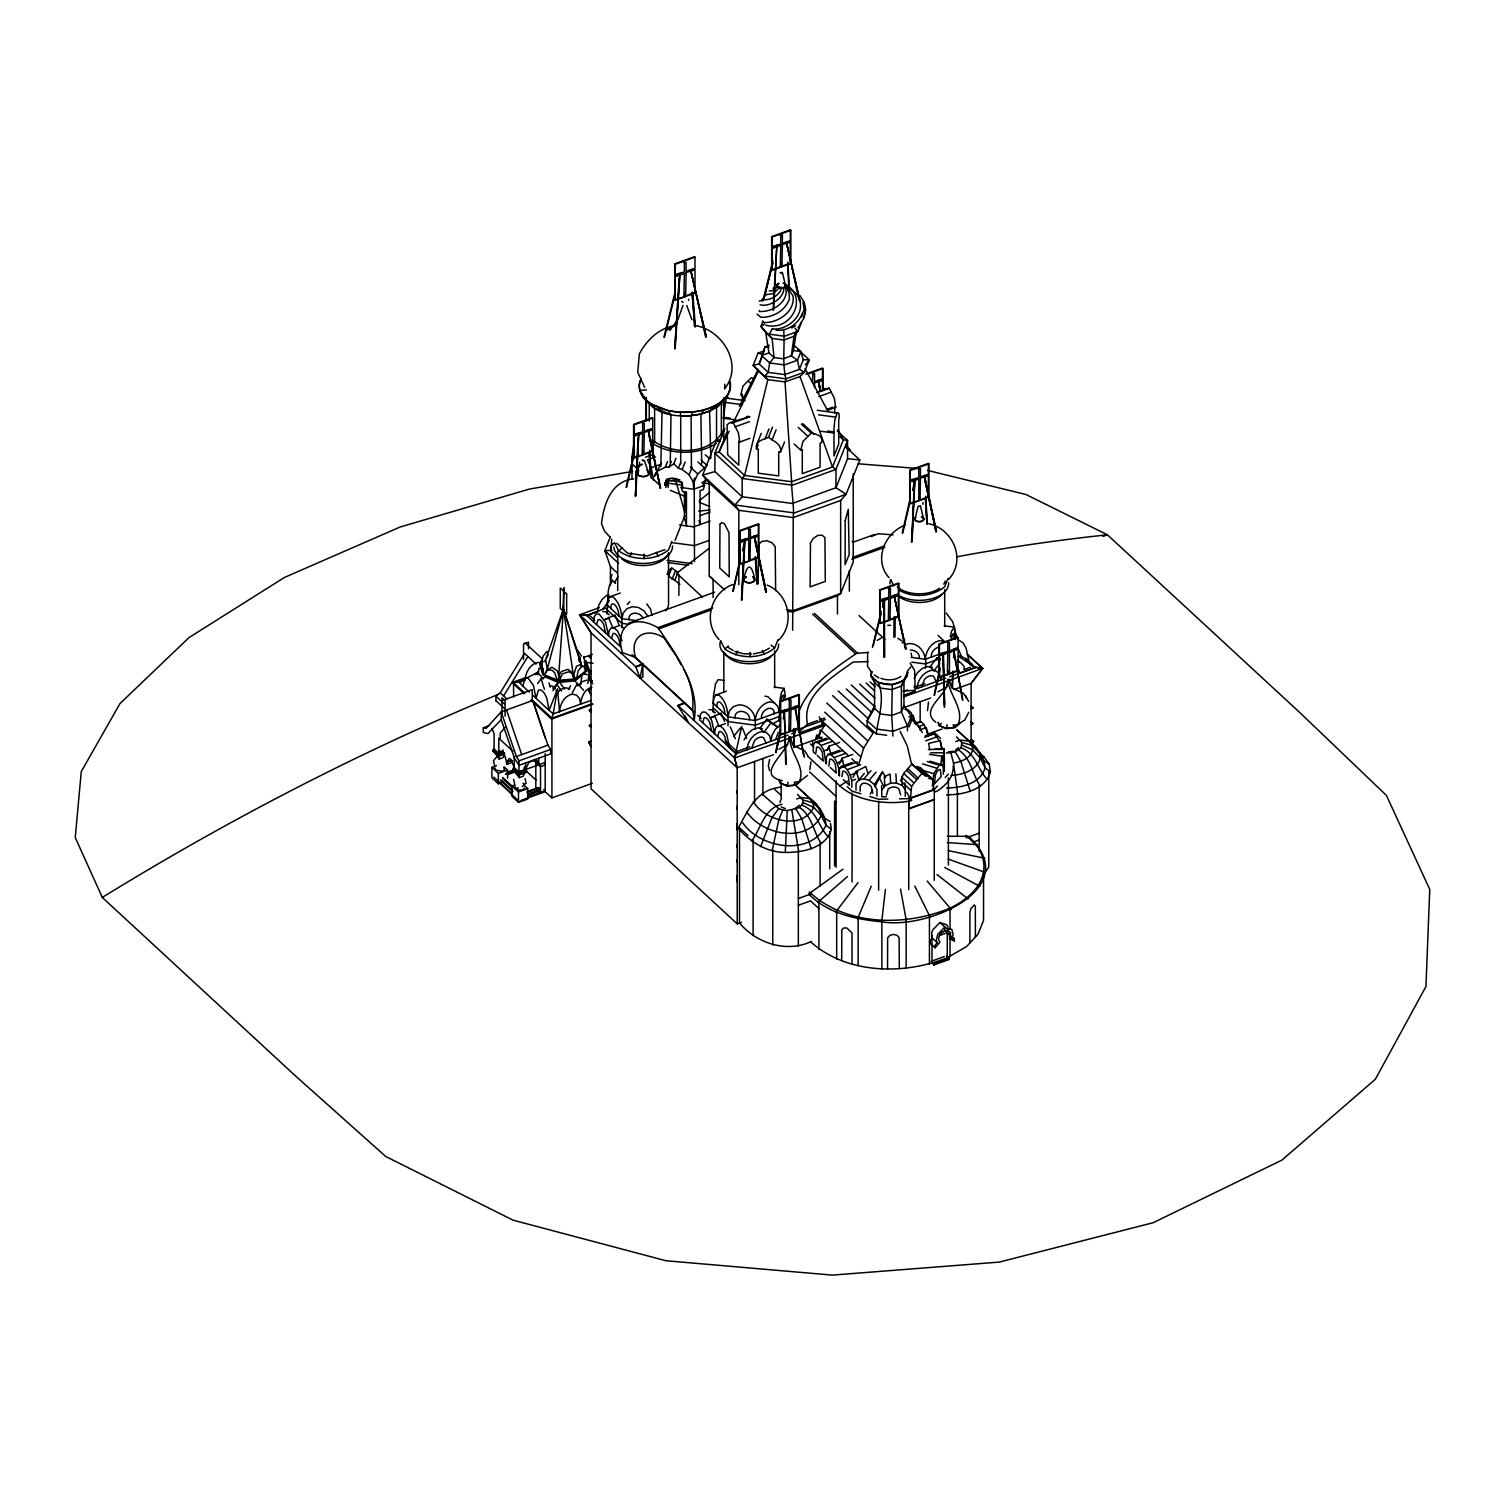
<?xml version="1.0" encoding="UTF-8"?>
<svg xmlns="http://www.w3.org/2000/svg" width="1505" height="1505" viewBox="0 0 1505 1505"><rect width="100%" height="100%" fill="white"/><g stroke="black" fill="none" stroke-linecap="round" stroke-linejoin="round"><path stroke-width="1.5" d="M944.162 757.824L944.181 748.681L935.132 748.719M826.358 763.882L826.377 757.166L827.976 754.475L839.47 750.318M839.433 775.978L839.451 769.243L841.05 766.553L852.564 762.395M894.083 637.273L894.158 616.975M894.572 637.33L894.647 617.031M894.704 596.732L894.534 594.889M894.704 637.029L894.779 616.73M932.366 786.156L933.796 773.702L939.214 765.198L941.942 764.841L943.353 767.494L943.372 774.21M855.988 790.069L856.025 783.334L864.359 773.401M881.591 785.516L881.836 796.841L886.464 796.747M617.426 557.49L610.955 551.507L611.011 546.955L612.309 544.02L614.586 543.286M610.955 551.507L611.745 539.204M759.273 310.688L759.254 311.441C772.422 312.494 789.975 301.64 785.403 286.627L784.989 283.975L793.022 295.902C795.28 311.667 778.217 323.048 763.919 322.503L762.339 321.223M749.998 438.312L739.783 442L738.391 432.838L733.255 422.755L758.482 371.001L753.158 365.339L758.05 353.073L764.201 350.853M803.538 754.983L795.242 706.259M827.543 410.338L835.708 407.385L834.334 398.223L829.199 388.139L817.027 392.297M962.448 699.957L953.737 648.994M793.568 744.975L794.226 728.552M793.888 747.364L794.565 728.909M793.944 747.082L794.64 728.627M952.063 687.729L952.74 671.286M952.477 687.804L953.135 671.362M953.587 657.817L953.85 650.894L948.997 652.022M579.218 661.353L579.707 656.82L581.607 666.169M607.023 613.889L608.227 591.258L609.487 585.445L612.14 581.419M635.317 496.142L638.647 435.397L635.787 496.18M635.449 495.954L638.064 437.692M713.144 712.072L713.445 696.42L715.59 683.609L718.261 679.602L724.262 680.411M741.514 599.987L744.749 541.574L742.003 600.025M741.664 599.799L744.166 543.869M779.044 720.857L780.23 698.226L781.509 692.394L784.161 688.387L785.347 696.194L783.992 699.58A7.45 1.373 -82.4 0 0 783.183 695.047A7.45 1.373 -82.4 0 0 781.189 700.916M911.466 541.856L914.795 481.111L912.086 541.706M911.955 541.894L914.325 481.073M773.119 310.049L776.731 247.403L773.608 310.086M724.846 384.189L724.601 388.779C744.147 364.323 722.099 329.144 694.031 325.343M871.15 671.324L870.925 675.5C878.055 687.559 899.539 687.484 907.346 676.159L907.571 671.964M781.02 787.19C756.093 789.485 748.418 810.085 738.127 828.22C750.261 841.935 766.478 852.376 785.29 852.451L787.266 810.574L799.682 807.527L803.124 802.616L802.711 799.945L797.5 794.339M674.692 348.709L679.771 275.885L675.218 348.746M674.88 348.502L679.112 278.199M694.501 561.685L694.219 481.732L697.774 473.962L707.068 465.497L701.18 460.06M780.493 452.083C782.092 444.201 773.457 441.097 768.491 437.278C763.355 439.516 754.682 441.247 756.488 448.885L758.275 449.13L758.275 473.172L778.725 475.9L778.725 451.857L780.493 452.083L784.557 441.924M692.563 710.059C696.157 679.037 674.052 652.455 658.343 627.999C635.129 614.059 614.416 623.973 622.317 652.587L635.674 657.497L692.563 710.059L694.351 719.145L692.921 719.653M694.351 719.145C697.041 701.988 692.3 684.756 684.004 669.781M558.562 677.363L563.434 609.168L579.67 658.249M637.932 469.297L639.399 464.65L641.638 464.537M904.279 695.103L915.172 691.171L914.626 670.477L910.149 663.065M563.359 609.807L563.434 605.499M563.698 610.409L563.19 615.037L563.942 587.721L563.942 594.513M940.832 764.916L941.791 756.187L929.488 754.4M580.761 684.813L581.777 676.008M587.815 683.515L588.812 674.71L584.297 674.108M842.969 869.213L808.712 893.97C827.505 913.479 855.705 919.386 881.704 921.775L885.41 889.436M541.405 663.667L543.079 656.161L546.823 651.609L548.591 651.684M576.603 678.172L578.259 670.647L582.021 666.094L583.789 666.169L585.464 671.004L576.603 678.172L573.085 676.723L576.528 666.245L580.272 664.721L581.494 666.47M596.469 624.5L598.087 619.703A7.882 3.405 70.2 0 1 603.844 625.027L605.462 632.815M611.444 638.346L613.062 633.549A7.882 3.405 70.2 0 1 618.818 638.873L620.436 646.661L586.781 615.564L579.576 614.623L591.032 632.74L737.205 767.795L737.205 923.863L741.532 922.302M703.249 485.795L705.582 478.966M702.572 722.588L704.19 717.791A7.882 3.405 70.2 0 1 709.946 723.115L711.583 730.903M717.546 736.434L719.164 731.637A7.882 3.405 70.2 0 1 724.94 736.961L726.558 744.749M683.007 305.421L677.946 319.436L669.763 330.197L672.246 327.018L667.035 329.84L675.181 325.419M529.365 692.15L522.781 686.054L525.264 677.927L527.898 677.796L533.485 685.528L535.968 698.245L538.433 690.118L541.085 689.986L544.02 692.695L546.654 697.699L549.137 710.416L532.657 695.197M907.477 730.847L907.477 725.993L901.382 711.94L903.959 705.525L903.959 679.658L907.703 672.171L904.486 680.222L892.333 684.606L891.713 715.439L892.935 736.096M607.023 604.991L607.775 599.686L609.826 596.808L620.305 593.026M713.144 703.155L713.878 697.869L715.928 694.99L726.407 691.209M593.478 621.753L594.212 616.655L596.3 613.927L599.291 614.134L605.631 622.562L608.453 635.58L609.205 630.482L611.275 627.773L614.285 627.961L617.614 631.047L621.998 640.773M666.47 479.455L664.664 485.363L667.242 478.929L669.537 479.23L665.661 487.545M788.695 740.836L789.316 736.66L790.031 737.318C788.94 752.82 806.003 766.12 799.418 781.49L794.264 782.299L795.11 784.632M948.206 679.263L946.589 687.051L937.916 691.849M763.073 321.167L760.947 326.472L765.688 332.549L768.98 352.904L774.022 357.55L783.258 358.792L791.31 355.876L793.455 350.533L796.427 331.646M785.403 286.627L783.86 287.681C784.312 299.269 767.983 307.453 760.063 304.762M563.566 590.468L563.434 613.739M751.729 748.192L754.325 740.968A7.882 5.456 -47.3 0 1 763.543 737.638L766.139 743M775.696 739.557L778.292 732.314M921.794 686.844L924.371 679.62A7.882 5.456 -47.3 0 1 933.608 676.291L936.185 681.652M559.521 711.79C559.954 704.133 564.375 695.743 572.427 694.144L576.66 695.197L579.576 698.772L580.629 704.171C581.099 697.191 584.692 689.102 591.954 687.089M537.812 674.748L538.941 668.164L543.474 668.991M591.164 700.371L553.125 713.934L557.527 689.196L559.521 711.62M634.245 441.003L632.1 456.147L631.987 479.305M593.271 613.175L597.617 611.594L598.689 605.386L602 599.554L606.816 595.246M736.02 419.951L723.341 418.258L726.106 398.11L745.125 400.631M746.95 749.923C747.477 741.589 753.14 733.368 761.605 731.637L766.402 732.484L769.732 735.926L770.917 741.269L772.103 735.061L775.432 729.229L780.23 724.921M820.883 431.258L833.563 432.951L834.767 420.158L837.156 412.991C839.941 411.26 839.339 418.522 838.699 420.121L838.699 444.163L833.977 455.959L833.977 431.916L827.637 431.07M867.633 652.323L867.501 666.169L870.548 670.816M945.761 678.191L916.997 688.575C917.523 680.222 923.186 672.02 931.651 670.289L936.467 671.136L939.778 674.56M941.773 675.783L940.982 679.921L940.173 676.347M688.556 300.248L688.744 299.288M922.979 504.363L922.979 502.407M730.094 381.574C732.991 401.779 708.291 410.338 692.187 411.975L691.435 415.756L680.712 416.001L680.241 412.238L668.596 410.733L647.376 402.399C641.45 396.267 636.239 386.823 641.375 378.658M773.42 754.72L737.205 767.795L734.609 757.937L741.739 726.369M640.039 678.002L642.861 664.138L635.825 666.677L640.039 678.002L642.861 676.893L642.861 664.138M492.022 728.326L494.11 733.706L494.11 748.982L498.832 753.347L499.284 751.202L502.219 751.352L505.172 756.62L506.997 764.408L510.741 763.054L511.963 760.646L507.43 761.285L511.963 760.646M502.595 751.992L503.046 749.847M507.43 761.285L509.123 758.426L510.835 759.291L514.221 767.55L518.943 771.914L545.167 762.471M561.516 618.179L563.434 609.168L581.871 666.903M559.484 680.373L562.306 673.92L568.664 671.794L571.693 673.017L574.515 678.924L559.484 680.373L559.503 674.409L561.591 671.456L567.968 669.33L573.066 673.111L574.515 678.924M775.602 752.425L780.493 729.643M775.997 752.538L780.343 732.258M783.24 718.75L784.914 709.984M776.072 752.274L780.418 732.013M934.097 695.159L939.967 667.881M944.632 706.993L943.409 652.718M934.511 695.272L939.891 670.252M950.295 636.954L951.555 631.141L954.226 627.134L955.412 639.606M545.243 661.654L545.6 660.112L547.519 669.48M583.62 657.948L583.959 656.406L586.009 669.612L584.749 665.285M638.496 435.66L638.91 432.932M745.031 539.11L742.529 550.849M915.078 478.646L912.576 490.385M523.853 767.964L526.675 772.103L518.661 775L518.868 771.858L525.49 769.469L528.895 762.301L535.46 759.931L537.868 761.605L540.54 766.572L540.54 793.323L537.398 790.407M626.08 487.3L634.527 451.03M626.55 487.432L634.489 453.4M732.709 591.239L739.613 561.722M733.18 591.352L739.933 562.099M902.248 533.015L910.036 499.265M902.718 533.127L910.13 501.372M915.002 519.187L918.069 506.338L920.345 505.943M872.411 647.489L881.215 611.406M882.72 604.916L883.962 600.119L884.432 657.309M884.3 600.495L884.583 598.482M873.295 645.589L881.14 613.739M882.645 607.249L883.83 600.401M663.95 337.214L675.143 291.914M664.457 337.327L675.105 294.284M680.053 273.402L679.244 275.848M776.994 245.108L776.241 247.347M938.142 722.456L939.139 725.73L946.231 728.608L947.153 724.808M762.809 301L772.93 260.647M763.844 298.893L772.705 263.262M763.994 298.63L772.855 262.999M820.15 729.887L820.15 734.139L815.616 739.501L816.745 734.967M832.51 695.536L873.088 733.029L863.644 748.098L858.508 765.048L851.755 758.802M803.783 317.499L805.777 309.955L804.234 302.298L799.87 295.507M546.447 672.133L563.434 609.168L573.537 676.102M684.436 491.984L684.436 517.72L686.449 525.885L686.449 492.003L682.63 491.495L681.257 487.564L682.461 483.218M779.101 779.816L780.004 783.108L787.021 786.043L788.074 782.224M701.876 482.39L704.585 485.306L703.381 489.482L700.07 490.686L700.07 524.568L699.035 520.485M900.517 780.794L903.696 773.457L911.898 764.013L925.443 775.827C933.232 774.906 934.473 784.462 933.288 790.125M910.525 798.346L911.597 786.306L921.907 773.25L911.898 764.013M530.964 700.032L551.582 719.07L553.558 712.411M772.14 850.682L778.8 819.924L782.75 809.972L787.266 810.574M778.574 283.316L776.636 285.743L777.445 287.022L783.86 287.681M801.638 316.915L804.009 309.372L803.2 301.79M939.816 935.414L947.36 932.686L948.282 929.977M935.075 947.811L939.967 942.13L938.781 940.268C937.634 934.925 943.033 930.184 948.131 930.617L950.709 933.006L949.467 938.706L954.358 940.87L954.358 938.33L952.251 937.201L953.173 934.511L951.706 929.338L946.363 928.209L939.816 922.565L932.837 929.864L931.614 933.044L932.291 938.142L937.182 942.657L935.075 945.272L935.075 947.811L930.184 943.296L930.184 940.757L932.291 938.142M798.647 712.317C808.279 685.622 834.297 668.747 856.627 653.264L868.592 652.418M779.947 802.504L781.208 798.91L781.208 783.146M545.055 661.335L563.434 609.168L563.923 613.777M684.154 702.779L677.796 705.469L734.609 757.937L736.961 751.39M875.045 786.532L882.476 771.783L885.674 777.615M809.822 769.657L810.95 761.756M684.794 515.707L675.049 540.427M769.601 759.479L768.359 765.669L769.525 770.485M928.491 702.082L927.494 710.68M557.527 689.196L549.137 710.247L553.125 713.934M610.409 536.739L604.86 550.661L610.447 566.595L610.447 585.539M642.052 460.267L644.234 460.944L643.105 459.89M638.101 471.065L637.048 473.718L639.55 476.031L644.159 476.652L648.166 475.204L649.238 472.532L646.736 470.218M552.918 690.663L559.089 681.502M611.989 574.647L610.447 578.522L615.564 583.244M655.785 472.89L654.28 476.634L661.391 463.22M658.381 470.726L665.285 467.208L667.543 461.584M665.285 467.208L669.067 467.02L671.305 461.395M669.067 467.02L673.732 463.822L675.971 458.197M681.257 487.564L693.73 489.238L693.184 481.826L689.083 474.809L682.179 469.466L678.398 468.262L680.636 462.637M682.179 469.466L685.17 461.96M689.083 474.809L692.074 467.303M693.184 481.826L694.67 478.082M671.851 541.518L668.502 549.871C654.543 561.177 633.285 561.139 618.781 550.886L614.435 542.665M780.136 272.461L781.264 273.515L781.791 272.179M723.341 418.258L723.736 417.224M720.65 439.272L716.342 440.815L702.609 475.129L709.231 482.955L738.823 510.308L793.267 517.57L840.655 500.469L846.092 494.261L859.825 459.947L846.205 447.38M724.808 428.474L714.894 453.287L714.894 471.573L742.172 496.763L792.326 503.46L835.971 487.714L847.56 458.743L847.56 440.476L837.326 431.032M667.072 574.459L668.69 570.451L671.794 568.062L678.002 572.276L674.804 580.309L679.884 584.297M671.794 568.062L668.577 576.095L674.804 580.309M726.595 433.083L719.089 451.857L714.894 453.287L742.172 478.496L792.326 485.174L835.971 469.428L847.56 440.476L843.364 439.855L839.959 436.713M726.896 433.402L723.736 441.266L723.717 397.809M672.02 579.406L675.237 571.392M762.245 356.29L759.16 363.984L753.158 365.339L767.832 379.636L785.027 381.931L799.983 376.532L804.385 372.168L809.295 359.902L797.744 349.254M796.07 331.251L794.038 336.33L791.31 355.876L797.481 360.241L799.437 369.365L804.385 372.168L785.911 378.827L764.691 376.005L768.227 372.375L769.619 362.931L774.022 357.55L772.084 338.456L760.947 326.472L764.634 324.102M757.203 443.486L761.267 433.308M756.488 448.885L758.125 444.822M764.954 439.046L769.017 428.869M768.491 437.278L772.554 427.1M794.433 345.661L800.923 351.643L803.294 359.733L799.437 369.365L784.914 374.595L768.227 372.375L759.16 363.984L764.954 346.846L769.281 345.285M772.046 440.006L776.11 429.828M833.563 432.951L833.977 431.916M720.538 640.848L724.883 649.05C739.407 659.322 760.665 659.359 774.624 648.053L777.953 639.681M755.171 720.556L779.082 711.865M904.486 680.222L901.382 686.073L891.713 689.572L880.576 688.086L874.537 682.499L870.774 675.726L872.392 671.7M785.29 852.451C802.485 852.488 825.888 848.369 831.362 829.33L830.478 823.498M903.094 681.803L901.382 686.073L901.382 711.94L891.713 715.439L880.576 713.953L874.537 708.366L874.537 682.499M948.018 578.428L944.67 586.8C931.934 596.996 912.425 598.407 898.56 589.753M903.959 705.525L911.334 716.342L907.477 725.993L892.935 731.242L876.23 729.003L867.143 720.613L874.668 705.544M909.02 726.99L911.334 721.196L911.334 716.342M968.712 712.26L964.78 720.067L956.522 724.996L953.154 724.902L953.982 727.235M946.306 753.121L955.224 751.842L961.112 747.778L961.751 742.492L956.54 736.886M946.57 794.885C963.162 794.809 985.248 790.069 990.384 771.877L989.218 764.107L983.95 756.94L973.754 747.515M881.704 921.775C925.575 930.015 1025.375 888.571 968.543 836.31L947.398 836.272M723.717 429.282C712.204 455.3 672.02 455.733 651.928 439.761M857.624 918.652L871.245 886.182M523.853 769.507L526.675 772.103L524.812 772.629L523.27 776.166L519.263 777.615L513.036 769.808L514.221 767.55L514.221 756.639M827.129 750.073L828.879 746.254L839.639 742.36M839.339 764.089L841.953 758.332L852.714 754.457M664.984 483.199C668.333 473.83 683.101 478.722 682.8 487.77M703.644 409.924L701.706 413.913C681.934 418.202 654.355 416.96 644.309 396.511M729.191 431.126L719.089 451.857L744.636 475.467L791.611 481.732L832.51 466.983L843.364 439.855L837.89 429.678M629.654 556.737L631.573 552.805M735.757 654.92L737.695 650.988M781.622 288.151C778.894 296.109 769.77 300.774 761.737 299.646L762.753 299.194M634.508 452.347L632.288 456.749L631.987 463.803L638.76 470.068L638.007 473.116L635.938 471.197L635.938 475.731M506.997 764.408L508.22 762M739.369 406.256L758.257 369.289M802.391 313.172C798.572 323.707 787.435 331.57 776.129 330.178M666.207 485.551L669.537 479.23M852.996 777.37L856.232 771.35L865.789 766.534L867.727 772.705M568.495 689.535L570.583 685.753M572.182 692.958L577.393 683.496L574.929 681.219M614.51 582.83L617.803 576.848M760.571 846.675L771.99 817.554L778.762 808.599L782.75 809.972M777.05 284.389L776.731 286.364L778.838 286.477M602.771 609.168L609.299 600.457M744.053 739.933L747.383 734.101L752.18 729.793L757.523 727.874L762.32 728.702M914.099 678.586L917.429 672.754L922.245 668.446L927.569 666.508L932.385 667.355M772.535 328.523L769.281 334.166L784.613 336.217L797.951 331.401L801.488 322.559L797.932 327.808M826.395 738.221L814.882 742.379L813.302 745.088L813.264 751.804L815.729 754.08L816.651 747.232A7.243 3.123 70.2 0 1 822.313 752.462L823.235 761.022L817.234 755.454M546.597 657.61L548.366 654.637M874.537 708.366L867.143 720.613L867.143 725.466L876.23 733.857L886.671 735.249M958.29 724.093C964.404 708.949 948.395 693.523 947.981 679.809C949.26 694.99 918.389 708.987 935.79 722.231M495.935 700.897L495.935 696.194L500.243 692.827L524.568 653.433M503.592 695.912L527.898 656.537M800.397 323.763L804.103 317.837L805.307 310.275L803.35 302.731M815.616 739.501L824.533 725.448L821.617 722.739M876.456 781.245L882.476 771.783M870.229 794.094L872.637 790.313M939.873 725.354L941.208 723.303M713.803 406.256L710.849 410.62L701.706 413.913L691.115 415.625L691.435 468.055M823.047 390.19L824.044 388.723L827.261 388.61M985.154 872.279L988.766 867.125L988.766 771.802M881.874 790.087L884.865 785.873L890.659 783.146L896.434 783.033L902.21 785.516L905.22 789.617L905.258 796.371M537.605 683.609L541.123 678.68L545.055 677.25M948.507 579.519C966.624 560.387 953.267 528.801 928.717 523.74M779.026 749.245L787.698 744.448M835.821 912.03L857.982 882.645M766.835 719.221L759.912 728.288L764.013 732.07L770.917 723.002L777.84 727.066L766.835 719.221L770.917 723.002M940.343 659.905L936.881 657.873L929.977 666.941L934.059 670.703L939.59 663.46M722.005 401.214L718.205 406.087L710.849 410.62L700.879 413.875L701.706 463.916M778.236 640.566C795.505 624.218 789.09 593.892 767.155 585.106M907.195 671.456L910.732 666.922M805.288 364.925L809.295 359.902L803.294 359.733M710.849 458.329L709.551 410.752L718.205 406.087L727.686 395.119M733.575 736.491L740.366 728.044M807.47 775.527L799.418 781.49M779.27 287.925L773.119 293.626L765.142 294.829L766.591 294.359M496.913 756.582L493.471 760.74L494.543 765.462M751.71 840.787C761.191 828.427 763.957 808.204 782.017 804.291M547.801 669.744L552.015 667.204L557.264 670.891L559.597 678.021L557.095 680.053L544.678 674.936L547.011 669.725L552.26 670.365L554.743 672.923L557.095 680.053M858.697 779.947L863.889 778.838L870.943 770.654M863.889 778.838L869.062 780.324L876.117 772.14M876.964 796.107L876.926 789.354L874.236 784.406L879.898 777.859M552.937 688.481L557.565 683.251M627.265 604.54L629.805 601.68M902.172 642.88L904.693 640.02M505.247 727.385L500.168 733.086L500.168 739.501L512.885 751.258M744.091 397.772L740.799 394.743L743.019 386.051L751.24 377.755L754.325 378.884M800.754 450.127L802.974 441.435L811.195 433.139C816.162 434.117 823.498 435.641 821.636 442.602L820.093 443.166L820.093 467.19L802.297 473.623L802.297 449.581L800.754 450.127L794.189 444.069M899.463 798.816L908.719 798.628L934.266 789.429L937.408 786.005M945.253 777.483L948.395 774.078M723.284 400.631L716.531 406.444L716.531 440.175M592.274 783.334L551.921 797.895L551.921 718.205L532.751 700.502L501.184 711.884L501.184 719.691L487.921 733.612L483.293 732.484L483.293 727.78L489.595 725.504M653.019 457.614L653.019 443.787L654.619 442.244L654.619 407.893L651.928 405.409M556.587 693.542L560.801 689.441L565.504 687.747L569.737 688.801M577.675 685.923L581.908 681.84L586.593 680.147M819.153 716.869L823.856 724.112L799.889 732.747L799.005 731.919L807.489 724.225L817.384 720.65M777.445 287.022L771.971 290.954L769.243 290.879M773.758 723.303L779.703 719.86M618.781 550.886L622.261 547.782M724.883 649.05L728.364 645.965M535.498 674.729L538.677 671.888L518.774 682.085L522.762 686.017M524.624 788.093L522.63 789.862L519.018 790.125L515.895 788.714L515.086 786.475M817.798 902.36L847.522 876.55M522.254 786.588L526.11 783.24L525.057 778.499M959.72 723.66L954.753 727.743L946.231 728.608M955.487 750.054L958.403 747.646M699.129 500.902L709.833 492.229M543.361 661.353L539.749 664.269L542.816 674.861L557.96 681.088L576.302 679.319L587.119 670.572L584.655 662.106M584.768 672.998L575.042 680.881L558.505 682.48L544.866 676.855L543.757 673.036M492.925 751.221L498.87 756.168L492.925 751.221L494.11 748.982M800.641 781.208L795.562 785.253L787.021 786.043M794.866 808.749L799.343 805.194M709.212 548.29L676.686 573.273L702.496 597.128M788.15 611.387L792.627 611.971L837.457 595.792L840.655 593.497L853.222 562.061L853.222 473.699M680.712 416.001L680.712 463.69M807.752 756.244L839.884 785.911L847.447 781.076M774.699 287.399L773.024 288.113L775.357 288.113M940.738 932.46L947.285 930.109L947.285 957.763L966.643 946.495L978.062 934.097L983.536 920.402L983.536 874.085M716.361 443.411C697.718 455.263 671.907 455.131 653.019 443.787M871.226 536.533L878.299 533.748L893.029 534.839M534.802 674.221L538.677 671.888M791.724 327.996L795.656 325.663M608.453 617.313L612.78 627.867L619.308 625.516L614.999 614.962L604.126 619.891L608.49 618.31M724.563 721.478L721.102 713.05L710.247 717.979L714.593 716.399M746.16 576.622L743.489 580.027C745.727 583.808 752.481 583.789 754.927 580.234L752.632 576.735M732.897 584.504C710.736 592.462 702.534 622.054 719.051 639.512M769.525 648.109L762.452 651.947L753.365 653.941M890.603 625.327L887.818 625.271M877.17 640.34L881.384 638.045M905.088 525.132C884.677 532.883 873.163 560.142 889.041 577.657M642.202 664.006L635.994 666.903L579.557 614.68M794.941 708.065L804.347 757.26M953.436 650.818L962.843 699.994M894.534 596.544L889.982 597.88M795.167 707.971L790.501 709.288M586.781 615.564L607.606 607.38M894.215 596.676L906.048 648.787M746.518 416.697L747.966 416.151M694.52 256.715L674.767 263.845L674.767 299.758L685.114 296.636M683.891 262.604L686.111 262.416L686.111 271.314L693.598 268.624L693.598 270.336L685.64 272.593M782.393 235.232L780.286 235.401L782.393 235.232L782.393 243.471L789.467 240.932L789.467 242.512L781.942 244.638M676.535 274.155L684.361 271.954L684.361 263.036M676.535 275.866L684.361 273.665L683.891 296.466M773.344 246.162L780.738 244.073L780.738 235.815M773.344 247.742L780.738 245.654L780.286 266.761M687.409 295.206L694.52 292.628M652.248 417.694L633.586 424.429L633.586 457.689L640.058 455.357M642.202 423.206L644.309 423.037L644.309 431.277L651.383 428.737L651.383 430.317L643.858 432.443M635.261 433.967L642.654 431.879L642.654 423.62M805.909 374.068L822.501 368.085L822.501 388.045M635.261 435.547L642.654 433.459L642.202 454.585M808.43 373.729L822.953 368.499L822.953 390.679M812.455 373.597L814.562 373.428L814.562 381.687L821.636 379.128L821.636 380.709L814.111 382.853M652.248 450.954L643.858 453.983L644.309 432.876M739.783 442L738.805 441.115L738.805 465.158L727.686 454.886L727.103 424.805L729.549 422.792L749.716 416.584M749.603 416.847L731.317 423.225M816.914 392.56L829.199 388.139M645.4 457.275L653.471 454.36M735.174 426.799L749.49 421.626M818.852 396.605L831.117 392.184M655.522 456.956L647.451 459.872L651.195 467.754L653.584 480.095M638.59 465.685L642.635 464.217M651.195 467.754L661.297 464.123M633.755 478.835C611.068 481.054 603.712 504.438 601.492 523.759L604.483 531.02L609.77 536.89M826.565 409.454L832.698 407.234M671.042 480.735L675.256 479.23L679.827 479.832M703.399 481.656L707.764 480.076M693.73 489.238L704.585 485.306M700.013 515.669L710.134 512.02M710.134 520.956L693.73 526.863L679.508 524.963M664.871 549.645L647.545 555.891L627.641 553.238L616.805 543.23M709.231 540.333L694.501 545.638L671.606 542.59M748.324 529.384L750.412 529.214L750.412 537.454L757.485 534.915L757.485 536.495L749.96 538.621M920.458 468.751L918.37 468.92L920.458 468.751L920.458 476.991L927.532 474.451L927.532 476.031L920.007 478.157M741.363 540.144L748.775 538.056L748.775 529.798M911.428 479.681L918.821 477.593L918.821 469.334M741.363 541.725L748.775 539.637L748.775 561.177L739.689 563.867L739.689 530.607L758.351 523.872L758.351 557.132M911.428 481.261L918.821 479.173L918.821 500.714L909.735 503.404L909.735 470.124L928.397 463.389L928.397 496.669M599.291 607.625L579.594 614.83L589.64 615.451L594.72 620.154M586.781 615.47L597.504 611.594M756.263 557.885L749.96 560.161L750.412 539.053M926.309 497.421L919.517 500.45M628.94 623.089L714.612 592.18M852.601 542.402L874.574 534.482M657.76 627.717L712.674 607.907M852.846 557.339L883.604 546.24M658.927 628.808L711.639 609.788M851.83 559.22L884.771 547.331M524.097 693.692L512.076 682.574L525.151 677.871M513.581 696.853L513.581 682.781L526.731 678.04M583.677 657.497L592.387 654.355M620.888 653.114L622.317 652.587M502.03 700.559L532.224 689.685L532.224 700.69M635.863 666.941L643.087 664.345M888.345 588.624L890.433 588.455L890.433 596.714L897.507 594.155L897.507 595.735L890.433 598.294L889.982 619.402M551.921 718.205L592.274 703.663M551.582 719.07L592.989 704.133M881.384 599.385L888.797 597.297L888.797 589.057M881.384 600.965L888.797 598.877L888.345 620.004M503.159 751.672L498.757 753.271L498.55 756.413L504.702 754.061L503.159 757.598L499.133 759.047L494.769 752.368M1103.015 536.401L1107.417 534.802L1299.455 712.241L1386.444 795.449L1429.75 889.38L1425.95 986.546L1375.344 1079.254L1281.94 1160.11L1153.169 1222.718L999.245 1262.093L832.416 1275.111L665.906 1260.738L512.96 1220.122L385.731 1156.48L294.303 1074.852L102.284 897.432L75.25 837.514L81.27 771.576L119.967 703.569L189.028 637.574L284.332 577.506L400.142 526.995L529.572 489.031L632.758 471.385M504.551 752.688L498.55 754.87L492.925 749.659M892.089 618.649L898.372 616.373L898.372 583.112L879.71 589.847L879.71 623.108L889.493 620.173M483.293 727.78L485.983 728.476L501.184 711.884L516.366 756.545L547.933 745.144L550.642 749.452L550.642 753.911L519.056 765.293M502.049 782.45L498.362 783.785L491.89 777.784L491.89 767.381L496.5 765.706M518.943 771.914L519.056 760.834L550.642 749.452M677.946 705.826L685.151 703.211M491.89 767.381L498.362 773.363L507.599 770.033L507.599 778.367M507.016 772.328L513.619 769.939M506.226 773.363L515.011 770.203M505.435 774.417L516.403 770.447M507.636 774.642L516.403 771.482M526.675 770.56L518.661 773.438L513.036 768.246M545.167 764.916L540.54 766.572L534.03 760.42L535.818 762.207L535.818 788.959M524.812 772.629L518.661 775L513.036 769.808M515.067 784.857L512.001 785.967L512.001 796.371L518.473 802.353L527.709 799.023L527.709 788.62L524.474 785.629M515.237 788.959L518.322 787.849M502.67 777.483L518.473 791.95L527.709 788.62M527.07 791.574L538.038 787.623M527.07 792.608L540.239 787.868M957.632 637.179L938.97 643.914L938.97 677.175L949.448 673.977L949.448 652.436L956.409 649.934L955.957 647.94M528.443 793.906L539.43 789.937M725.429 723.604L718.882 725.956L714.555 715.402M788.846 700.051L790.953 699.863L790.953 708.121L798.026 705.563L798.026 707.143L790.953 709.702L790.501 730.828M947.36 642.786L949.448 642.616L949.448 650.856L956.409 648.354M528.443 794.922L539.43 790.972M527.615 797.01L545.205 790.671L543.813 789.373M521.031 800.415L545.205 791.686L551.921 797.895M925.218 659.303L939.684 654.092M940.286 653.584L947.811 651.458L947.811 643.199M781.904 710.793L789.297 708.705L789.297 700.465M781.904 712.392L789.297 710.304L788.846 731.411M940.286 655.164L947.811 653.038L947.36 674.146M779.044 716.625L755.284 725.203L727.987 721.553L713.144 707.839M940.456 658.475L925.349 663.931L911.691 662.125M819.36 719.936L824.665 718.036M786.701 732.183L780.23 734.515L780.23 701.255L798.892 694.52L798.892 727.799L792.589 730.057M951.16 672.773L957.632 670.44M749.866 746.837L736.923 751.522L725.015 740.516M792.985 731.28L825.342 719.597M903.282 691.472L907.609 689.911M914.118 687.559L924.935 683.665M963.896 669.593L970.386 667.261M729.549 747.515L726.727 734.478L723.717 729.135L720.387 726.05L717.377 725.861L715.308 728.571L714.555 733.669L711.733 720.65L708.742 715.289L705.412 712.222L702.402 712.016L700.333 714.743L699.58 719.823L736.227 753.704L788.056 735.098M791.705 733.782L794.885 732.634L794.094 729.06M949.599 676.817L975.654 667.411M734.591 757.993L824.891 725.391L821.015 721.158M903.564 696.928L982.633 668.408L971.12 683.402L953.775 689.647M794.395 747.157L822.05 737.187M903.546 707.764L930.692 697.981M814.882 742.379L817.949 742.623L829.462 738.466M817.949 742.623L821.015 745.445L832.528 741.288M908.907 716.944L913.215 715.383L915.303 723.849L921.079 721.798L924.126 724.62L928.792 735.682M821.015 745.445L824.082 750.882L827.919 749.49M914.175 722.946L921.079 721.798M842.537 750.543L831.042 754.701L827.976 754.475M918.37 726.689L924.126 724.62M828.879 746.254L830.948 754.701L834.09 757.523L845.603 753.384M919.837 729.812L926.29 727.479L928.378 735.926M834.09 757.523L837.156 762.96L842.913 760.89M927.456 734.289L942.149 728.984M925.33 735.719L934.154 733.876L939.252 740.328M924.559 737.337L934.154 733.876M838.774 775.376L838.755 768.604L842.593 767.211M841.05 766.553L844.117 766.779L857.549 761.944M925.707 740.855L937.22 736.698M844.117 766.779L847.183 769.619L860.597 764.766M847.183 769.619L850.25 775.056L857.925 772.272M796.709 798.986L800.905 797.481L809.859 798.553C818.344 804.855 825.229 814.506 826.019 825.267C810.969 856.74 760.42 848.745 742.661 822.746M955.75 741.551L959.945 740.027L968.881 741.1C977.385 747.402 984.27 757.053 985.06 767.813C980.545 783.748 961.206 787.905 946.664 787.962M851.868 787.454L851.83 780.681L855.668 779.308M909.001 798.892L934.549 789.673M908.719 808.599L934.266 799.381M934.549 799.644L909.001 808.843L909.001 800.886M798.346 898.504L811.402 893.782M966.097 837.909L979.153 833.206M798.346 905.276L810.33 900.949M973.152 842.123L979.153 839.959M748.004 835.576L739.501 827.731L739.501 923.035C756.601 943.39 786.758 953.173 811.402 941.453M809.22 891.901C846.224 926.327 905.295 926.629 950.05 908.117A93.178 53.804 0 0 0 975.579 844.305L965.909 835.369M933.533 960.453L944.312 956.559M810.819 942.036C846.544 973.735 902.097 975.071 945.102 958.553M933.965 963.614L949.034 958.177L949.034 959.513L933.965 964.968L931.369 961.225L933.965 964.968M960.491 672.886L975.654 667.505L982.859 668.446M905.916 644.573L908.663 643.613C921.587 642.955 927.588 657.083 925.349 668.164M768.98 352.904L761.53 355.443L769.619 362.931L784.519 364.925L797.481 360.241L800.923 351.643L793.455 350.533M518.774 682.085L525.132 680.034C525.602 672.396 530.005 664.025 538.038 662.426L540.163 662.934M943.033 654.543L947.36 652.624M884.131 600.307L888.345 598.463M714.894 471.573L702.609 475.129L734.948 505.003L738.823 510.308L738.823 584.73M942.788 654.619L944.632 704.509M784.293 711.884L786.137 764.239M957.782 794.32L953.493 763.11C961.206 761.699 970.631 758.445 972.682 749.904L971.985 745.332L968.881 741.1L956.992 730.113M675.632 325.475C659.265 327.714 646.924 339.867 639.343 353.863L637.763 372.243L644.667 387.368M759.197 301.169L762.79 300.398M948.395 751.823L954.02 751.258M646.454 389.87L639.663 390.548L643.143 395.025M698.677 511.098L710.191 509.988M512.076 682.574L521.407 681.953M903.038 691.077L914.269 690.343M549.513 686.111L552.147 685.979L555.082 688.688M951.216 775.432C962.617 774.83 977.008 770.391 980.301 758.05L979.398 752.105L971.985 745.332L961.751 742.492M915.435 766.591L920.101 767.531L932.216 778.875M611.858 550.379L604.86 550.661L618.611 563.378M680.241 412.238L692.187 411.975M887.894 799.061L878.638 799.23L869.777 796.521M928.397 749.49L944.237 749.415L944.369 764.596M930.711 752.82L944.293 752.745M772.14 328.974C787.905 330.649 806.134 314.507 798.892 298.272M751.409 653.904L743.639 653.772L734.779 651.477M609.826 596.808L612.798 596.902C621.753 604.163 622.223 616.975 621.885 627.604M715.928 694.99L718.92 695.084C727.856 702.346 728.326 715.157 727.987 725.786M757.128 314.188L760.853 317.235C772.78 317.969 785.384 310.463 789.41 299.006L789.147 293.795L785.817 285.273M852.206 541.499L853.692 541.593M602.828 611.576L605.838 611.764L609.168 614.849M708.949 709.664L711.94 709.852L715.27 712.937M947.266 842.555L977.629 844.7M904.919 709.476L907.985 709.702L911.052 712.542L915.717 723.604M858.151 463.785L918.407 468.544M868.14 661.598L853.015 662.087C833.112 676.686 801.318 694.821 807.489 724.225M847.56 458.743L859.825 459.947M769.074 347.335L764.954 346.846L762.997 354.352L758.05 353.073M817.309 410.263L837.156 412.991M725.278 402.399L742.191 404.657M818.607 414.853L835.52 417.092M725.861 417.506L730.094 418.07M702.722 482.879L709.589 483.801M668.164 480.321L682.141 482.183M668.164 483.218L682.141 485.08M667.035 560.312L692.206 563.66M667.844 562.569L688.086 565.278M944.199 625.798L954.226 627.134M786.457 609.675L793.267 610.597L840.655 593.497L840.655 500.469M621.753 618.687L637.217 620.737M911.127 657.365L925.349 659.265C925.838 650.894 931.275 642.334 939.873 640.603L944.632 641.544L938.085 635.486M628.714 624.293L621.885 623.371L607.023 609.657M874.574 679.244L878.374 682.743L892.333 684.606M774.134 687.051L784.161 688.387M727.856 716.869L755.284 720.519L755.284 729.417M583.996 661.974L593.045 663.329M654.619 407.893L643.105 397.094M957.236 661.918L960.435 662.482L963.764 665.925L964.95 671.268M716.342 440.815L720.387 441.529M764.86 696.138L768.039 696.759L777.878 706.409L779.044 711.94M774.586 702.797L769.808 701.857C761.21 703.606 755.792 712.147 755.284 720.519C754.927 711.865 747.364 704.472 738.598 704.886L733.123 706.804L729.342 711.094L727.987 716.888L713.069 703.098M782.318 780.7C753.158 774.266 790.407 751.541 789.09 737.205L790.238 736.773L792.815 745.125L804.742 750.826L807.734 755.679M948.263 850.607L984.759 858.302M927.437 470.388L1025.996 494.524L1107.417 534.802A2316.27 1603.86 -47.3 0 0 956.917 556.775M726.106 398.11L728.288 397.96M802.711 799.945L812.963 802.786L820.357 809.558L821.26 815.503L826.019 825.267L831.362 829.33M929.958 761.173L941.942 764.841M927.231 761.511L939.214 765.198M922.527 763.844L936.505 768.152M921.812 770.014L933.796 773.702M928.378 778.16L932.385 779.402M860.916 793.793L852.056 791.084L847.259 786.664M948.225 859.092L985.512 872.505M670.327 490.329L684.869 496.33M699.43 502.313L709.833 506.602M781.151 806.868L785.271 808.58M962.165 745.163L972.682 749.904L980.301 758.05L985.06 767.813L990.384 771.877M803.124 802.616L813.659 807.357L821.26 815.503C807.451 843.891 762.151 835.313 746.706 811.722M784.086 283.542L783.164 283.091C810.367 295.845 791.329 332.285 765.819 325.193M958.61 655.221L966.586 659.115M980.921 755.454L983.95 756.94M787.548 287.248L795.016 292.704M656.462 408.871L671.004 414.571L670.271 462.355M944.801 867.482L979.849 886.37M910.713 719.446L916.432 722.833L922.377 732.578M682.988 302.486L681.803 301.357M989.218 764.107L984.025 761.003L980.564 756.3M830.177 821.561L824.985 818.457L821.523 813.735M897.845 638.346L901.815 640.773M874.16 674.974L878.92 677.89M728.119 647.376L733.123 650.442M958.346 656.312L975.654 667.505M778.762 808.599L762.113 794M961.112 747.778C975.861 753.102 977.629 769.713 987.355 779.477M802.071 805.231C816.82 810.555 818.588 827.167 828.314 836.931M939.816 922.565L946.814 924.823L948.037 927.118M921.907 773.25L925.443 775.827M818.419 382.138L820.695 391.394M924.333 477.461L936.355 531.754M648.166 431.747L648.204 429.583M754.306 535.761L766.29 592.218M690.532 269.621L706.146 336.913M943.202 654.675L944.237 706.917M786.287 241.759L799.512 299.74M592.255 680.956L588.888 678.322L590.524 681.859M936.994 874.518L968.129 898.974M869.062 780.324L874.236 784.406M770.993 645.099L774.624 648.053M592.368 681.182L588.888 678.322L592.725 683.816M709.231 482.955L709.231 575.982L713.088 579.218L713.088 597.523M956.917 729.925L975.353 746.63L978.401 752.688M965.777 660.206L972.55 666.47L982.671 668.446L971.12 683.402L971.12 743.451M781.942 266.178L782.393 245.052M765.688 332.549L772.084 338.456L783.823 340.017L794.038 336.33L797.951 331.401L794.903 328.146M812.455 381.856L812.907 374.03M835.708 407.385L834.748 406.501L834.748 413.066M920.007 499.698L920.458 478.571M685.64 295.845L686.111 273.026M846.864 447.437L850.231 450.541L845.866 445.273M758.482 371.001L767.832 379.636L744.636 475.467L742.172 478.496L742.172 496.763L734.948 505.003L794.377 512.923L846.092 494.261L835.971 487.714L835.971 469.428L832.51 466.983L799.983 376.532M802.786 423.657L814.28 434.287M801.337 424.034L811.195 433.139M748.154 381.122L751.447 384.151M798.252 427.401L808.11 436.506M946.325 613.118L952.609 621.584L954.678 628.281L955.412 634.922L954.057 638.327A7.45 1.373 -82.4 0 0 953.229 633.774A7.45 1.373 -82.4 0 0 951.254 639.644M965.984 658.55L972.625 664.702M936.881 657.873L939.609 660.394M705.243 454.773L709.664 458.856M697.906 461.941L703.794 467.378M859.035 615.564L884.884 639.456M690.419 467.171L697.774 473.962M914.288 686.054L916.997 688.575M814.487 613.382L857.568 653.208M812.606 614.059L855.705 653.866M933.758 732.013L940.55 738.297M870.774 675.726L873.314 678.059M652.361 478.421L658.814 484.365M911.353 718.148L916.432 722.833M926.61 732.371L929.94 735.456M915.096 723.021L920.157 727.705M870.135 681.953L875.214 686.637M866.128 683.063L874.574 690.889M859.75 684.098L874.969 698.151M851.322 684.963L874.988 706.842M846.28 688.97L871.64 712.392M838.21 690.964L868.648 719.089M917.166 766.515L927.174 775.752M709.231 575.982L724.62 589.885M908.362 769.149L918.351 778.386M906.631 770.315L916.62 779.552M903.696 773.457L913.704 782.694M826.809 703.042L867.388 740.535M901.589 777.069L911.597 786.306M902.172 782.337L910.525 790.031M824.759 712.166L863.644 748.098M908.851 797.706L911.71 800.34L909.848 801.017A61.348 35.424 0 0 1 839.884 785.911M821.805 720.782L860.691 756.714M821.316 730.678L848.369 755.679M818.588 736.001L821.956 739.143M788.846 709.871L784.35 711.677L785.723 764.183M810.461 743.94L813.848 747.063M830.309 767.55L836.329 773.1L835.388 764.54A7.243 3.123 70.2 0 0 829.744 759.31L828.804 766.158M843.383 779.628L849.403 785.177L848.481 776.618A7.243 3.123 70.2 0 0 842.819 771.407L841.897 776.636M610.447 566.595L617.257 572.897M809.652 771.971L836.084 796.408M836.084 802.466L834.598 801.074L834.598 865.921M606.966 604.916L621.885 618.706L623.239 612.911L627.021 608.622L632.495 606.703L638.572 607.512L644.046 610.898L647.827 616.185M620.812 625.61L624.142 628.695M947.36 932.686L952.251 937.201M954.358 940.87L949.467 936.355L949.467 933.796M632.025 654.619L694.369 712.204M697.774 715.345L701.18 718.506M774.718 789.467L781.509 795.75M946.457 955.788L949.034 958.177M946.457 957.142L949.034 959.513M753.177 801.544C764.973 821.015 801.808 830.798 813.659 807.357L812.963 802.786L809.859 798.553L796.258 785.986L816.312 804.065L820.375 812.173M810.819 901.138L818.889 908.587M525.095 642.936L542.252 658.776M525.095 653.941L536.1 664.1M538.978 673.807L543.23 679.018M513.581 682.781L524.756 693.109M500.243 692.827L506.865 698.941M495.935 696.194L504.156 703.776M495.935 700.653L504.156 708.234M737.205 923.863L591.032 788.827L591.032 632.74L579.519 614.755M524.605 769.582L535.949 780.06M514.879 770.955L518.98 774.736L519.263 777.615M504.363 767.042L507.599 770.033M502.67 778.518L512.396 787.491M500.864 779.703L512.829 790.746M500.864 780.719L512.829 791.781M498.832 781.697L512.17 794.019M518.83 801.206L493.828 777.088M726.764 744.937L736.227 753.779M723.284 436.807L721.365 435.001L721.365 401.271M673.732 463.822L678.398 468.262M920.101 767.531L922.208 769.619M958.723 750.092C971.421 758.614 972.211 774.699 980.395 786.156M799.682 807.527C812.399 816.067 813.189 832.152 821.373 843.609M577.356 650.047L581.57 656.048M957.462 659.848L959.663 662.144M957.575 667.637L960.171 672.998M968.637 701.274L963.614 693.429L951.706 687.729L949.128 679.376M924.672 477.762L924.352 475.298M577.393 683.496L583.639 690.343M932.536 788.846L935.169 791.875L936.768 791.31A61.348 35.424 0 0 0 953.211 765.913M927.193 881.083L951.179 909.415M847.259 447.041L850.156 450.559M795.75 293.287L799.193 297.463M646.811 603.957L650.611 609.243L651.966 615.394M560.443 683.383L564.488 689.045M557.527 685.415L561.572 691.077M658.08 407.554L662.031 411.862L660.827 466.399M516.366 756.545L519.056 760.834M519.056 765.537L514.447 758.125L501.184 719.691M900.103 731.298L907.233 745.84L911.409 763.468M676.027 655.766L664.119 638.064C646.924 626.456 628.582 635.938 635.674 657.497M677.908 705.544L688.199 722.513L684.944 715.778M906.574 792.213L911.447 800.434M955.224 751.842L960.811 761.304L970.217 791.273M796.183 809.295L801.77 818.758L811.176 848.726M762.301 650.499L764.465 654.336M656.18 552.316L658.362 556.154M957.613 647.075L961.676 657.215M730.264 726.783L735.343 738.692M677.024 657.534L680.956 664.608M879.842 778.95L884.131 786.72M805.062 368.631L828.032 411.373M890.584 579.594L893.857 585.746M585.784 660.657L590.261 672.001M555.966 690.362L557.734 693.711M524.323 785.159L523.27 783.146L523.966 785.083M914.777 886.05L930.128 916.997M937.182 942.657L936.261 940.606L937.728 934.379L944.707 927.08L944.707 930.937M691.905 319.7L686.75 305.477M668.596 410.733L670.271 414.646M588.812 674.71L590.618 678.943M878.374 682.743C885.279 699.242 878.28 717.264 876.23 733.857M954.847 631.31L958.309 639.757L963.144 642.936L966.135 648.298L968.957 661.316M742.548 728.382L746.668 738.466M965.589 695.536L966.624 698.282M514.654 784.049L513.581 779.308M503.705 767.268L504.514 769.507L502.52 771.275L495.766 770.146L494.976 767.907M644.366 460.586L648.73 473.285M547.933 745.144L532.751 700.502L545.167 737.883M506.527 709.965L521.727 754.607M754.739 579.463C751.635 562.625 746.819 563.246 743.752 579.688A5.493 3.16 0 0 0 750.845 582.604A5.493 3.16 0 0 0 753.911 577.901M856.232 771.35L858.809 779.59M585.746 662.539L589.001 673.13M548.986 682.894L550.284 687.127M541.123 678.68L544.377 689.271M675.256 479.23L684.869 512.434L684.869 491.627M940.286 742.134L941.867 747.778M850.25 775.056L851.83 780.681M837.156 762.96L838.755 768.604M824.082 750.882L825.699 763.28M536.363 760.232L537.247 763.392M734.496 757.937L737.205 767.795M950.934 752.895L953.493 763.11M791.893 810.348L798.741 851.755M841.953 758.332L844.042 766.779M920.533 506.282L923.6 519.018M782.45 272.781L785.516 285.498M706.334 336.631L691.077 271.728L705.619 336.951M800.19 301.696L786.72 243.716L799.042 299.777M941.791 756.187L944.181 766.986M936.505 531.472L924.804 477.424L935.884 531.773M924.823 479.7L936.016 531.491M820.846 391.112L818.889 382.12L820.225 391.413M766.44 591.935L754.758 537.887L765.819 592.236M754.758 540.163L765.97 591.973M660.676 488.278L648.636 431.709L660.206 488.316M648.655 434.004L660.356 488.034M905.897 649.05L894.365 596.413L905.427 649.031M911.127 653.095L911.767 656.425M900.517 889.079L906.443 921.229M941.829 749.208L940.305 740.592L928.623 743.432L929.77 749.904M942.977 755.661L944.124 762.132M579.068 658.099L579.688 661.767M783.597 329.388C785.121 345.736 781.942 362.536 785.911 378.827L785.027 381.931L791.611 481.732C791.686 493.659 794.189 505.962 793.267 517.57L792.627 630.275M798.29 725.128L799.005 731.919M498.87 756.168L499.133 759.047M692.695 292.384L695.423 326.792M692.187 292.346L694.896 326.773M691.999 292.704L694.539 324.835M787.886 262.039L789.335 287.549M787.548 264.297L788.846 287.511M904.806 782.769L905.22 789.617M901.664 776.373L902.21 785.516M895.87 773.89L896.434 783.033M890.659 783.146L890.095 774.003L884.319 776.731L884.865 785.873M925.744 496.255L927.343 524.003M925.537 498.193L927.005 523.627M925.387 498.531L926.873 523.966M818.457 379.975L819.021 387.067M755.962 558.694L757.429 584.128M755.679 556.718L757.166 582.153M755.209 556.681L756.959 584.091M649.709 450.202L651.195 478.289M649.37 452.478L650.706 475.599M649.238 452.817L650.574 475.937M750.092 652.323L750.243 656.838M643.99 554.141L644.14 558.656M944.312 759.969L944.218 753.817L944.199 760.495M884.451 600.194L884.583 657.083M883.962 600.175L883.962 657.29M979.153 785.535L979.153 851.322M975.391 936.994L975.334 906.198L974.299 904.938L970.988 908.531L969.935 912.068L969.878 942.977M957.387 793.398L957.387 836.517M950.05 908.117L950.05 928.98M950.05 933.608L950.05 956.766M948.526 670.91L948.526 674.071M948.526 680.091L948.526 683.27M948.395 777.972L948.395 865.036M948.225 670.816L948.225 673.299M944.707 589.584L944.707 626.494M944.331 763.882L944.369 771.369M940.738 653.998L940.738 655.597M934.266 789.429L934.266 880.387M931.99 935.621L931.99 963.275M929.432 915.567L929.432 964.216M920.157 701.782L920.157 722.381M919.499 496.857L919.292 500.281M911.88 480.095L911.88 481.675M908.719 800.585L908.719 889.606M906.161 919.668L906.161 968.317M900.63 794.866L898.88 788.789A7.243 5.907 -3.5 0 0 888.213 789.015L886.464 795.148M899.275 968.449L899.143 937.615L896.924 935.245L893.406 934.398L889.888 935.395L887.649 937.841L887.536 968.693M889.474 616.58L889.474 619.044M889.267 616.824L889.267 620.004M881.855 599.799L881.855 601.398M881.855 920.157L881.855 968.806M878.638 801.187L878.638 890.207M872.825 793.323L871.245 786.758A7.243 5.286 40.8 0 0 861.688 784.011L860.126 786.457L860.126 791.254M858.151 916.997L858.151 965.646M852.056 793.022L852.056 882.043M852.056 963.783L851.962 932.893L846.882 928.021L843.759 927.983L841.803 929.77L841.69 960.585M849.347 570.621L849.347 591.22M837.457 595.792L837.457 614.096M836.667 910.412L836.667 959.042M836.084 780.794L836.084 867.294M829.725 831.588L829.725 868.78M820.112 842.988L820.112 886.106M818.889 902.774L818.889 949.467M814.562 383.267L814.562 387.575M812.681 740.554L812.681 745.088M798.346 850.852L798.346 946.156M789.975 727.987L789.786 731.411M782.355 711.225L782.355 712.806M781.415 263.337L781.415 265.821M781.227 263.601L781.227 266.761M775.639 590.581L775.207 546.578L771.914 542.722L766.91 540.765L761.887 541.386L758.595 544.377L758.163 583.601M774.661 650.837L774.661 687.747M773.796 246.575L773.796 248.156M772.761 849.817L772.761 945.121M762.903 758.52L762.903 795.148M754.532 761.53L754.532 802.372M753.102 840.298L753.102 935.602M749.434 557.32L749.434 559.804M749.245 557.584L749.245 560.763M742.341 394.178L742.341 400.744M741.815 540.558L741.815 542.139M723.83 651.872L723.83 691.077M723.416 398.863L723.416 405.729M685.076 292.76L685.076 295.431M684.869 293.005L684.869 296.184M678.906 574.76L678.906 595.416M677.024 274.606L677.024 276.318M668.54 552.655L668.54 603.411A25.416 14.674 0 0 1 665.586 610.804M668.164 482.785L668.164 487.47M649.257 402.945L649.257 421.268M646.341 397.358L646.341 420.252M646.04 398.373L646.04 421.268M643.331 451.143L643.331 453.626M643.143 451.406L643.143 454.585M639.531 462.223L639.531 466.738M635.712 434.381L635.712 435.961M617.727 551.376L617.727 590.6M545.167 753.742L545.205 791.686M538.752 758.238L538.752 764.785M528.5 648.806L528.5 642.165L523.552 643.952L523.552 659.416M525.602 762.979L525.602 769.525M525.057 766.384L525.057 770.842M518.473 791.95L518.473 802.353M505.078 716.211L505.078 700.728L501.974 697.869L501.974 713.351M498.832 738.071L498.832 753.347M498.362 773.363L498.362 783.785M945.196 581.062A26.225 15.144 0 0 1 943.767 584.109M939.647 588.21A26.225 15.144 0 0 1 897.281 586.894M922.208 516.986A4.628 2.671 0 0 1 922.885 520.73A4.628 2.671 0 0 1 916.376 521.125A4.628 2.671 0 0 1 915.717 517.363M900.818 676.403A14.222 8.221 0 0 1 880.989 678.322M957.613 724.996A10.253 5.926 0 0 1 946.25 727.987A10.253 5.926 0 0 1 938.311 722.419M629.09 619.665A7.45 5.926 21.8 0 1 634.376 613.193A7.45 5.926 21.8 0 1 643.143 618.48M610.955 608.603A7.45 3.217 70.2 0 1 614.811 604.822A7.45 3.217 70.2 0 1 618.687 615.752M608.396 601.586A7.45 1.373 -82.4 0 1 608.867 594.72M672.472 545.882A29.348 16.95 0 0 1 644.159 563.416A29.348 16.95 0 0 1 613.814 547.067M667.919 554.16A25.416 14.674 0 0 1 647.338 565.334A25.416 14.674 0 0 1 621.584 558.637M910.318 650.085A7.45 5.926 21.8 0 1 919.235 658.456M931.426 657.064A7.45 5.155 -47.3 0 1 939.214 647.094M941.754 594.682A25.416 14.674 0 0 1 897.733 595.566M948.639 582.811A29.348 16.95 0 0 1 930.278 599.122A29.348 16.95 0 0 1 897.45 594.72M889.963 583.978A29.348 16.95 0 0 1 890.697 579.576M761.568 718.261A7.45 5.155 -47.3 0 1 767.757 708.667A7.45 5.155 -47.3 0 1 773.927 713.803M735.211 717.847A7.45 5.926 21.8 0 1 742.304 711.432A7.45 5.926 21.8 0 1 749.415 719.729M716.944 706.673A7.45 3.217 70.2 0 1 720.801 702.891A7.45 3.217 70.2 0 1 724.676 713.822M771.689 655.935A25.416 14.674 0 0 1 746.819 663.649A25.416 14.674 0 0 1 724.94 653.339M778.574 644.065A29.348 16.95 0 0 1 746.442 661.523A29.348 16.95 0 0 1 720.65 640.848M729.812 381.762A45.564 26.3 0 0 1 683.477 412.408A45.564 26.3 0 0 1 640.49 380.201M784.876 284.276A4.308 2.483 0 0 1 783.503 287.7A4.308 2.483 0 0 1 777.577 286.909A4.308 2.483 0 0 1 778.932 283.486M744.392 578.089A5.493 3.16 0 0 1 746.33 576.885M921.323 516.911A4.308 2.483 0 0 1 923.092 520.279A4.308 2.483 0 0 1 917.279 521.294A4.308 2.483 0 0 1 915.491 517.946M647.884 471.686A5.587 3.236 0 0 1 643.331 476.634A5.587 3.236 0 0 1 638.195 471.874M798.722 782.393A10.253 5.926 0 0 1 787.36 785.384A10.253 5.926 0 0 1 779.421 779.816M102.284 897.432A2316.27 1603.86 -47.3 0 1 498.418 694.332M845.208 520.485L845.114 564.676L849.14 554.593L848.293 509.386L845.208 520.485M540.972 662.068L543.38 673.732L541.33 660.526L540.972 662.068M719.973 524.323L719.747 568.043L729.248 576.829L729.003 532.657L724.488 523.778L721.76 522.555L719.973 524.323M810.48 542.778L810.104 586.856L825.304 581.382L824.928 537.567L822.069 535.178L817.704 535.46L813.34 538.339L810.48 542.778M737.205 875.872L737.205 881.61L737.205 875.872M737.205 790.802L737.205 793.361L737.205 790.802M737.205 806.435L737.205 808.994L737.205 806.435M737.205 844.437L737.205 846.995L737.205 844.437M737.205 859.637L737.205 862.196L737.205 859.637M737.205 824.025L737.205 829.763L737.205 824.025M935.358 775.207L934.53 783.804L941.189 776.58L940.362 769.77A7.243 2.765 -72.9 0 0 935.358 775.207M973.641 741.231L971.12 745.37L973.622 741.269L971.12 739.632L973.622 741.269M591.032 740.817L588.756 742.228L591.032 746.555L588.756 742.21L591.032 740.817M591.032 655.747L589.283 656.801L591.032 658.306L589.302 656.782L591.032 655.747M591.032 671.38L589.283 672.434L591.032 673.939L589.302 672.415L591.032 671.38M591.032 709.382L589.283 710.435L591.032 711.94L589.302 710.435L591.032 709.382M591.032 724.582L589.283 725.655L591.032 727.16L589.302 725.636L591.032 724.582M972.87 707.914L971.12 708.968L972.851 707.933L971.12 706.409L972.851 707.933M972.87 723.548L971.12 724.601L972.851 723.566L971.12 722.043L972.851 723.566M591.032 688.97L588.511 689.93L591.032 694.708L588.53 689.911L591.032 688.97M694.99 257.148L675.237 264.278L675.237 300.21L694.99 293.08L694.99 257.148M790.332 229.889L771.67 236.605L771.67 269.884L790.332 263.149L790.332 229.889M790.783 230.303L772.121 237.038L772.121 270.298L790.783 263.563L790.783 230.303M652.7 418.108L634.038 424.843L634.038 458.103L652.7 451.368L652.7 418.108M758.802 524.286L740.14 531.02L740.14 564.281L758.802 557.546L758.802 524.286M928.848 463.822L910.205 470.557L910.205 503.818L928.848 497.083L928.848 463.822M898.824 583.526L880.162 590.261L880.162 623.522L898.824 616.805L898.824 583.526M799.343 694.934L780.681 701.669L780.681 734.948L799.343 728.213L799.343 694.934M958.083 637.593L939.421 644.328L939.421 677.589L958.083 670.873L958.083 637.593M982.671 668.446L967.264 654.242L982.596 668.483M566.651 593.911L560.274 588.022L560.274 608.415L566.651 614.285L566.651 593.911"/></g></svg>
